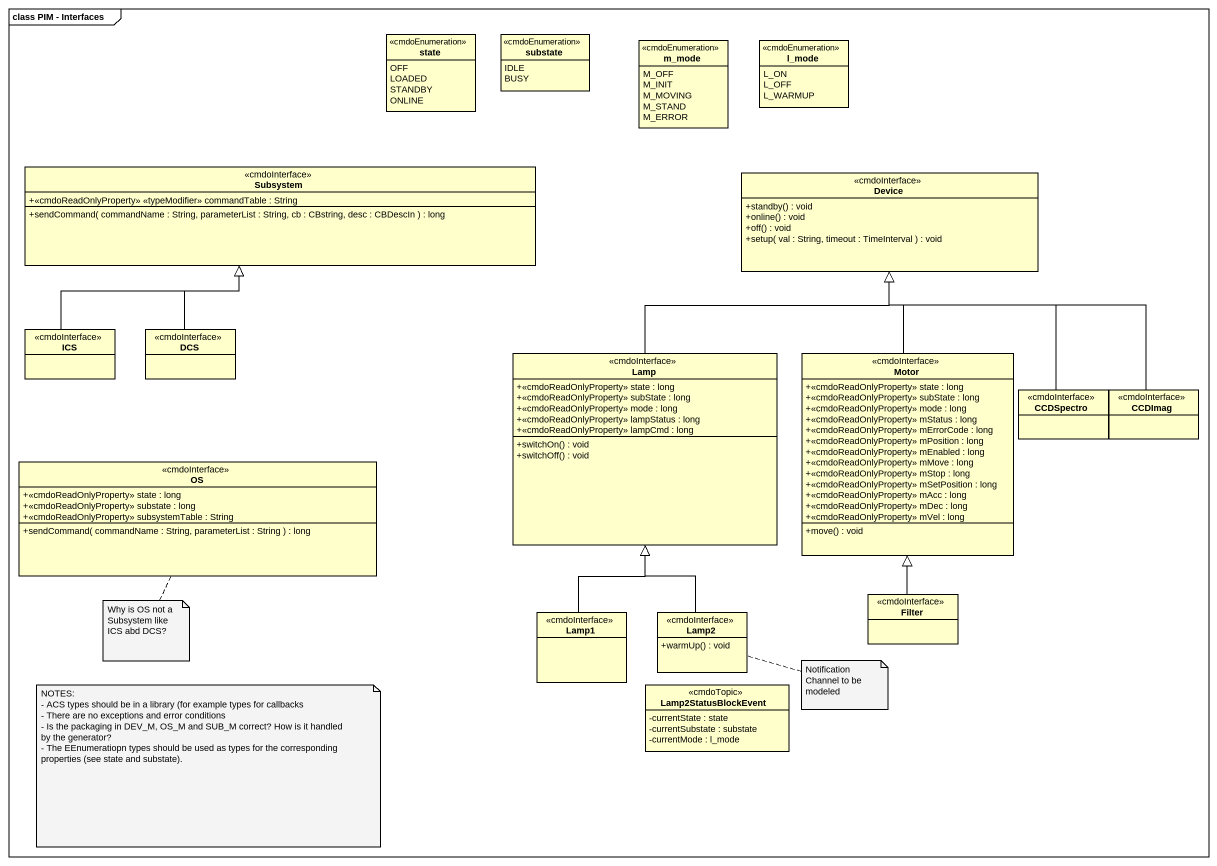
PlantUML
@startuml
mainframe class PIM - Interfaces
hide circle
hide empty members
skinparam classAttributeIconSize 0
enum "state" as state_ <<cmdoEnumeration>> {
  OFF
  LOADED
  STANDBY
  ONLINE
}
enum substate <<cmdoEnumeration>> {
  IDLE
  BUSY
}
enum m_mode <<cmdoEnumeration>> {
  M_OFF
  M_INIT
  M_MOVING
  M_STAND
  M_ERROR
}
enum l_mode <<cmdoEnumeration>> {
  L_ON
  L_OFF
  L_WARMUP
}
interface Subsystem <<cmdoInterface>> {
  +<<cmdoReadOnlyProperty>> <<typeModifier>> commandTable : String
  +sendCommand( commandName : String, parameterList : String, cb : CBstring, desc : CBDescIn ) : long
}
interface Device <<cmdoInterface>> {
  +standby() : void
  +online() : void
  +off() : void
  +setup( val : String, timeout : TimeInterval ) : void
}
interface ICS <<cmdoInterface>>
interface DCS <<cmdoInterface>>
interface Lamp <<cmdoInterface>> {
  +<<cmdoReadOnlyProperty>> state : long
  +<<cmdoReadOnlyProperty>> subState : long
  +<<cmdoReadOnlyProperty>> mode : long
  +<<cmdoReadOnlyProperty>> lampStatus : long
  +<<cmdoReadOnlyProperty>> lampCmd : long
  +switchOn() : void
  +switchOff() : void
}
interface Motor <<cmdoInterface>> {
  +<<cmdoReadOnlyProperty>> state : long
  +<<cmdoReadOnlyProperty>> subState : long
  +<<cmdoReadOnlyProperty>> mode : long
  +<<cmdoReadOnlyProperty>> mStatus : long
  +<<cmdoReadOnlyProperty>> mErrorCode : long
  +<<cmdoReadOnlyProperty>> mPosition : long
  +<<cmdoReadOnlyProperty>> mEnabled : long
  +<<cmdoReadOnlyProperty>> mMove : long
  +<<cmdoReadOnlyProperty>> mStop : long
  +<<cmdoReadOnlyProperty>> mSetPosition : long
  +<<cmdoReadOnlyProperty>> mAcc : long
  +<<cmdoReadOnlyProperty>> mDec : long
  +<<cmdoReadOnlyProperty>> mVel : long
  +move() : void
}
interface CCDSpectro <<cmdoInterface>>
interface CCDImag <<cmdoInterface>>
interface OS <<cmdoInterface>> {
  +<<cmdoReadOnlyProperty>> state : long
  +<<cmdoReadOnlyProperty>> substate : long
  +<<cmdoReadOnlyProperty>> subsystemTable : String
  +sendCommand( commandName : String, parameterList : String ) : long
}
interface Lamp1 <<cmdoInterface>>
interface Lamp2 <<cmdoInterface>> {
  +warmUp() : void
}
interface Filter <<cmdoInterface>>
class Lamp2StatusBlockEvent <<cmdoTopic>> {
  -currentState : state
  -currentSubstate : substate
  -currentMode : l_mode
}
ICS -up-|> Subsystem
DCS -up-|> Subsystem
Lamp -up-|> Device
Motor -up-|> Device
CCDSpectro -up-|> Device
CCDImag -up-|> Device
Lamp1 -up-|> Lamp
Lamp2 -up-|> Lamp
Filter -up-|> Motor
note bottom of OS : Why is OS not a Subsystem like ICS abd DCS?
note as N2
  NOTES:
  - ACS types should be in a library (for example types for callbacks
  - There are no exceptions and error conditions
  - Is the packaging in DEV_M, OS_M and SUB_M correct? How is it handled by the generator?
  - The EEnumeratiopn types should be used as types for the corresponding properties (see state and substate).
end note
note right of Lamp2 : Notification Channel to be modeled
@enduml
